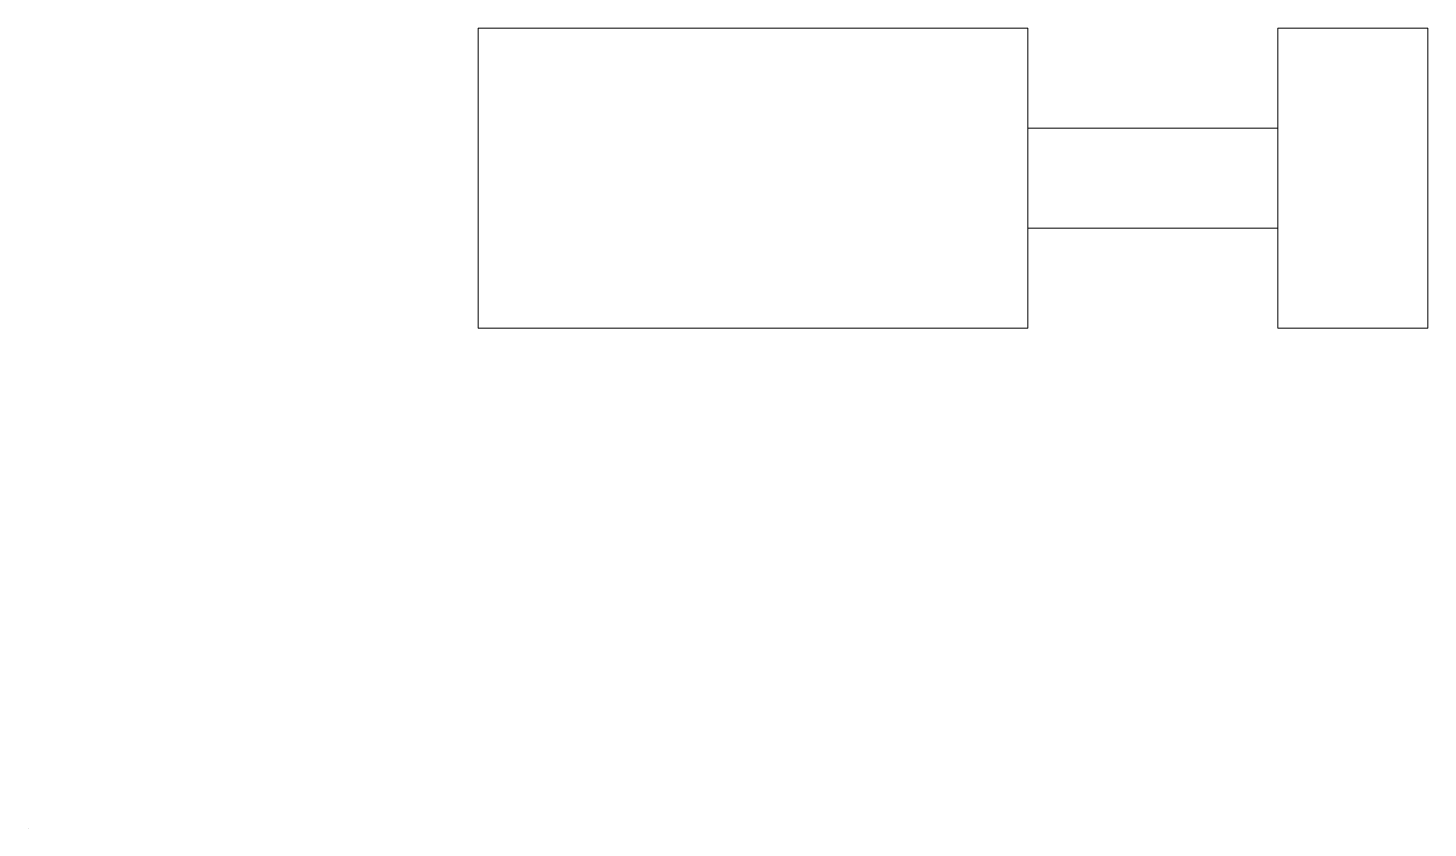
# Model space of a CAD drawing. Header units: centimetres. Extents: x 81 to 109, y 117 to 133.
import ezdxf

# ---------------------------------------------------------------- set-up
doc = ezdxf.new("R2010")
doc.units = ezdxf.units.CM
doc.layers.get('0').update_dxf_attribs({"linetype": 'CONTINUOUS', "lineweight": 0})
doc.layers.add('Raum_1', color=1, linetype='CONTINUOUS', lineweight=0)
doc.layers.add('Tueren', color=5, linetype='CONTINUOUS', lineweight=0)

msp = doc.modelspace()

# ---------------------------------------------------------------- linework, layer by layer
msp.add_line((81, 117), (81, 117))
at = {"layer": 'Raum_1'}
for p, q in [((90, 133), (101, 133)), ((90, 133), (90, 127)), ((101, 133), (101, 131)), ((106, 133), (109, 133)), ((106, 131), (106, 133)), ((101, 131), (106, 131)), ((101, 129), (106, 129)), ((101, 127), (101, 129)), ((106, 129), (106, 127)), ((90, 127), (101, 127)), ((106, 127), (109, 127))]:
    msp.add_line(p, q, dxfattribs=at)
at = {"layer": 'Tueren'}
for p, q in [((109, 133), (109, 127)), ((101, 131), (101, 129)), ((106, 131), (106, 129))]:
    msp.add_line(p, q, dxfattribs=at)

doc.saveas('drawing.dxf')
